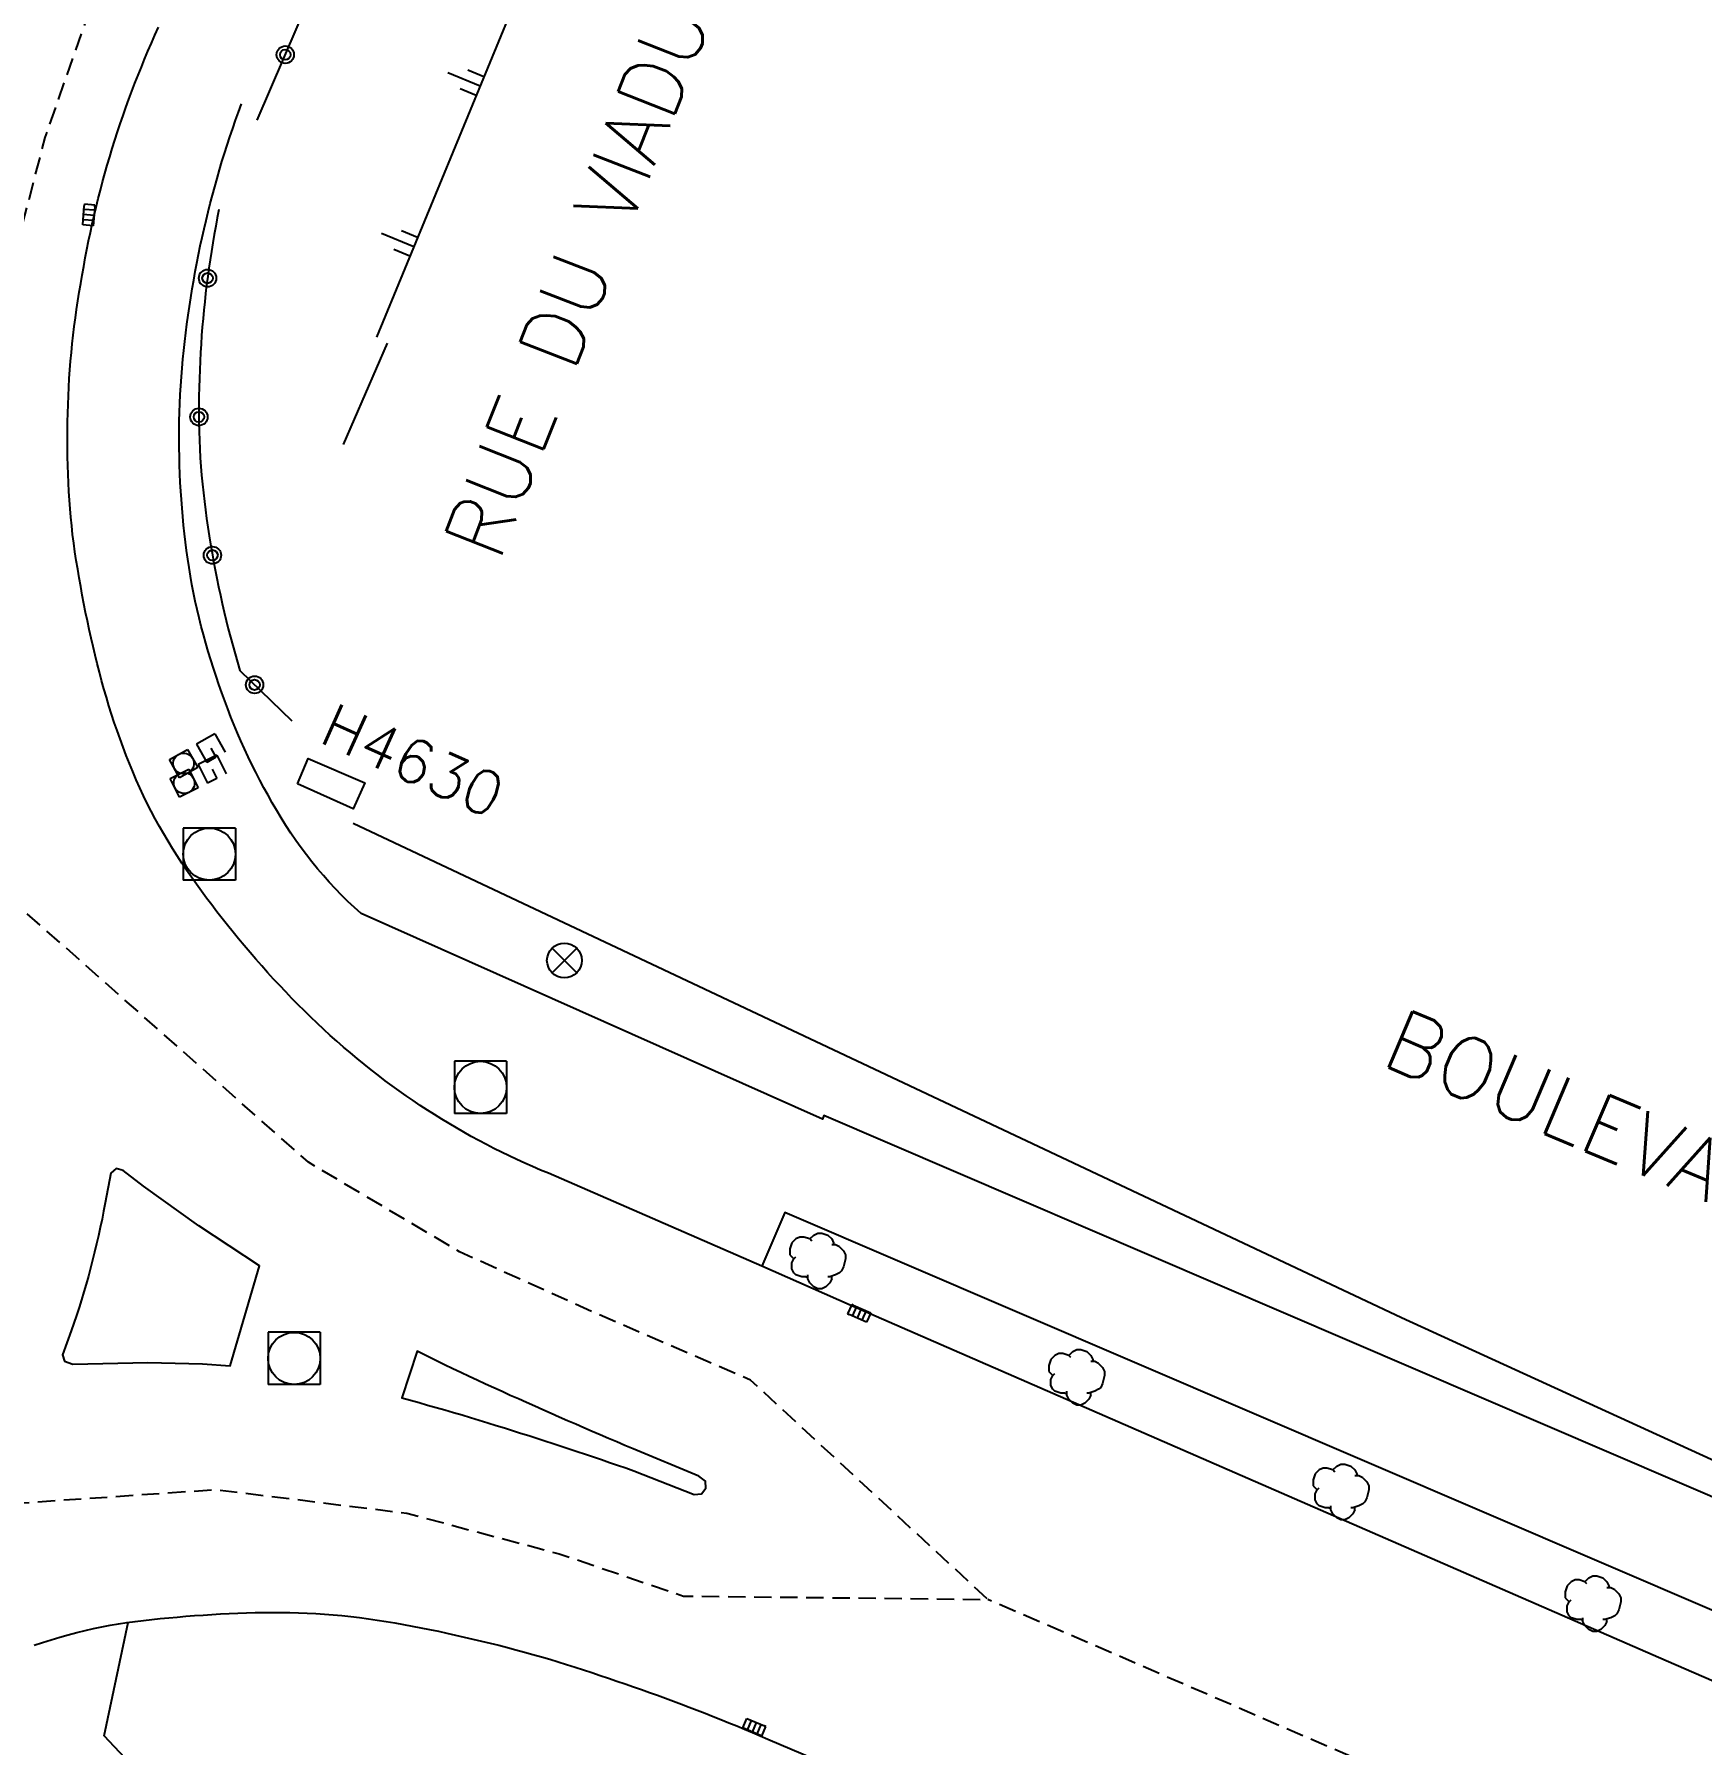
# Model space of a CAD drawing. Header units: millimetres. Extents: x 79999 to 81000, y 145000 to 146000.
# Drawn here: x 80669.67 to 80717.62, y 145296.1 to 145345.28 of the extents above; entities that cross this region are included whole.
import ezdxf
from ezdxf.enums import TextEntityAlignment as Align

# ---------------------------------------------------------------- set-up
doc = ezdxf.new("R2010")
doc.units = ezdxf.units.MM
doc.linetypes.add('DASHED', pattern=[0.75, 0.5, -0.25])
doc.layers.get('0').update_dxf_attribs({"linetype": 'CONTINUOUS'})
for name, color, linetype in [('W0001', 6, 'DASHED'), ('W0008', 7, 'CONTINUOUS'), ('W0100', 7, 'CONTINUOUS'), ('W0211', 2, 'CONTINUOUS'), ('W0300', 7, 'CONTINUOUS'), ('W0302', 3, 'CONTINUOUS'), ('W0322', 7, 'CONTINUOUS'), ('W0400', 7, 'CONTINUOUS'), ('W0412', 7, 'CONTINUOUS'), ('W0420', 7, 'CONTINUOUS'), ('W0469', 7, 'CONTINUOUS'), ('w0984', 7, 'CONTINUOUS'), ('W0989', 7, 'CONTINUOUS')]:
    doc.layers.add(name, color=color, linetype=linetype)
doc.styles.get("Standard").update_dxf_attribs({"font": 'romans.shx', "width": 0.85})

# ---------------------------------------------------------------- blocks, each defined once
blk = doc.blocks.new('t322o')
at = {"color": 0, "linetype": 'Continuous'}
for radius in [0.25, 0.15]:
    blk.add_circle((0, 0), radius, dxfattribs=at)
blk = doc.blocks.new('t211o')
at = {"color": 0, "linetype": 'Continuous'}
for p, q in [((0, 1), (0, 0)), ((-0.289, 0.5), (-0.289, 0)), ((0.289, 0.5), (0.289, 0))]:
    blk.add_line(p, q, dxfattribs=at)
blk = doc.blocks.new('T469')
at = {"color": 0, "linetype": 'Continuous', "flags": 128}
for points in [[(-0.354, 0.354), (0.354, -0.354)], [(-0.354, -0.354), (0.354, 0.354)]]:
    blk.add_lwpolyline(points, dxfattribs=at)
at = {"color": 0, "linetype": 'Continuous'}
blk.add_circle((0, 0), 0.5, dxfattribs=at)
blk = doc.blocks.new('T400')
for p, q in [((-0.15, 0.3), (0.15, 0.3)), ((-0.15, -0.25), (-0.15, 0.3)), ((-0.15, 0.15), (0.15, 0.15)), ((-0.15, 0), (0.15, 0)), ((0.15, 0.3), (0.15, -0.25)), ((-0.15, -0.15), (0.15, -0.15)), ((-0.15, -0.25), (-0.15, -0.3)), ((-0.15, -0.3), (0.15, -0.3)), ((0.15, -0.3), (0.15, -0.25))]:
    blk.add_line(p, q)
blk = doc.blocks.new('T300')
for p, q in [((-0.8, 0.514), (-0.857, 0.343)), ((-0.686, 0.629), (-0.8, 0.514)), ((-0.571, 0.686), (-0.686, 0.629)), ((-0.457, 0.686), (-0.571, 0.686)), ((-0.286, 0.629), (-0.457, 0.686)), ((-0.286, 0.629), (-0.171, 0.743)), ((-0.229, 0.571), (-0.286, 0.629)), ((-0.171, 0.743), (-0.057, 0.8)), ((-0.057, 0.8), (0.057, 0.8)), ((0.057, 0.8), (0.229, 0.743)), ((0.229, 0.743), (0.343, 0.629)), ((0.343, 0.629), (0.4, 0.514)), ((0.4, 0.514), (0.4, 0.457)), ((-0.857, 0.343), (-0.857, 0.171)), ((-0.857, 0.171), (-0.743, 0.057)), ((-0.8, -0.057), (-0.743, 0.057)), ((-0.743, 0.057), (-0.686, 0.114)), ((0.457, 0.457), (0.343, 0.457)), ((0.571, 0.4), (0.457, 0.457)), ((0.571, 0.4), (0.686, 0.286)), ((0.686, 0.286), (0.743, 0.171)), ((0.743, 0.057), (0.686, -0.171)), ((0.743, 0.171), (0.743, 0.057)), ((-0.8, -0.171), (-0.8, -0.057)), ((-0.8, -0.229), (-0.8, -0.171)), ((-0.743, -0.343), (-0.8, -0.229)), ((-0.686, -0.4), (-0.743, -0.343)), ((-0.514, -0.457), (-0.686, -0.4)), ((-0.4, -0.457), (-0.514, -0.457)), ((-0.4, -0.457), (-0.343, -0.457)), ((-0.343, -0.457), (-0.343, -0.4)), ((-0.343, -0.514), (-0.343, -0.457)), ((0.286, -0.457), (0.229, -0.457)), ((0.457, -0.4), (0.286, -0.457)), ((0.343, -0.514), (0.343, -0.457)), ((0.571, -0.343), (0.457, -0.4)), ((0.629, -0.286), (0.571, -0.343)), ((0.686, -0.171), (0.629, -0.286)), ((-0.286, -0.629), (-0.343, -0.514)), ((-0.171, -0.743), (-0.286, -0.629)), ((-0.057, -0.8), (-0.171, -0.743)), ((0.057, -0.8), (-0.057, -0.8)), ((0.171, -0.743), (0.057, -0.8)), ((0.229, -0.686), (0.171, -0.743)), ((0.286, -0.629), (0.229, -0.686)), ((0.343, -0.514), (0.286, -0.629))]:
    blk.add_line(p, q)
blk = doc.blocks.new('T420')
for p, q in [((0.75, 0.75), (-0.75, 0.75)), ((-0.75, 0.75), (-0.75, -0.75)), ((0.75, 0.75), (0.75, -0.75)), ((0.75, -0.75), (-0.75, -0.75))]:
    blk.add_line(p, q)
blk.add_ellipse((0, 0), major_axis=(-0.53, 0.53), ratio=1, start_param=3.926991, end_param=10.210176)
blk = doc.blocks.new('T412')
for p, q in [((-0.3, 1.2), (0.3, 1.2)), ((-0.3, 1.2), (-0.3, 0.6)), ((-0.3, 0.6), (0.3, 0.6)), ((0, 0.9), (0.3, 0.9)), ((0.3, 0.9), (0.3, 0.6)), ((-0.3, 0.3), (0.3, 0.3)), ((-0.3, -0.3), (-0.3, 0.3)), ((0.3, 0.3), (0.3, -0.3)), ((0.3, -0.3), (-0.3, -0.3))]:
    blk.add_line(p, q)
blk.add_ellipse((0, 0), major_axis=(0.212, 0.212), ratio=1, start_param=5.497787, end_param=11.780972)

msp = doc.modelspace()

# ---------------------------------------------------------------- linework, layer by layer
at = {"layer": 'W0001', "flags": 128}
for points in [[(80666.284, 145328.202), (80669.991, 145342.315), (80671.834, 145347.581)], [(80663.044, 145302.628), (80674.907, 145303.442), (80680.387, 145302.761), (80684.769, 145301.594), (80688.341, 145300.381), (80697.094, 145300.282), (80690.266, 145306.591), (80685.786, 145308.522), (80681.897, 145310.279), (80677.555, 145312.852), (80667.712, 145321.554)], [(80714.409, 145292.79), (80697.094, 145300.282)]]:
    msp.add_lwpolyline(points, dxfattribs=at)
at = {"layer": 'W0008', "flags": 128}
for points in [[(80716.597, 145298.516), (80693.13, 145308.744), (80690.59, 145309.865), (80684.456, 145312.533), (80684.228, 145312.628), (80684.001, 145312.726), (80683.776, 145312.826), (80683.553, 145312.928), (80683.33, 145313.033), (80683.109, 145313.141), (80682.89, 145313.251), (80682.672, 145313.364), (80682.455, 145313.479), (80682.24, 145313.596), (80682.026, 145313.716), (80681.814, 145313.838), (80681.602, 145313.963), (80681.393, 145314.09), (80681.184, 145314.22), (80680.978, 145314.352), (80680.772, 145314.487), (80680.568, 145314.624), (80680.365, 145314.763), (80680.164, 145314.905), (80679.964, 145315.05), (80679.765, 145315.197), (80679.561, 145315.352), (80679.358, 145315.51), (80679.157, 145315.669), (80678.959, 145315.831), (80678.763, 145315.995), (80678.568, 145316.162), (80678.376, 145316.33), (80678.186, 145316.5), (80677.997, 145316.672), (80677.811, 145316.847), (80677.626, 145317.023), (80677.444, 145317.201), (80677.263, 145317.381), (80677.084, 145317.563), (80676.906, 145317.747), (80676.731, 145317.932), (80676.557, 145318.12), (80676.385, 145318.309), (80676.214, 145318.499), (80676.045, 145318.692), (80675.878, 145318.886), (80675.712, 145319.081), (80675.548, 145319.279), (80675.39, 145319.47), (80675.234, 145319.663), (80675.08, 145319.857), (80674.927, 145320.052), (80674.776, 145320.248), (80674.627, 145320.446), (80674.48, 145320.645), (80674.336, 145320.845), (80674.194, 145321.047), (80674.054, 145321.25), (80673.916, 145321.455), (80673.782, 145321.662), (80673.65, 145321.871), (80673.521, 145322.082), (80673.395, 145322.294), (80673.272, 145322.509), (80673.153, 145322.726), (80673.037, 145322.945), (80672.924, 145323.166), (80672.816, 145323.39), (80672.71, 145323.616), (80672.607, 145323.848), (80672.507, 145324.081), (80672.411, 145324.315), (80672.317, 145324.55), (80672.227, 145324.786), (80672.14, 145325.022), (80672.056, 145325.26), (80671.975, 145325.498), (80671.897, 145325.737), (80671.822, 145325.977), (80671.749, 145326.218), (80671.679, 145326.46), (80671.611, 145326.702), (80671.546, 145326.944), (80671.483, 145327.188), (80671.423, 145327.432), (80671.364, 145327.677), (80671.308, 145327.922), (80671.254, 145328.168), (80671.201, 145328.414), (80671.151, 145328.661), (80671.102, 145328.909), (80671.055, 145329.157), (80671.01, 145329.405), (80670.966, 145329.654), (80670.924, 145329.903), (80670.883, 145330.152), (80670.844, 145330.4), (80670.809, 145330.648), (80670.778, 145330.896), (80670.75, 145331.145), (80670.725, 145331.393), (80670.703, 145331.642), (80670.685, 145331.891), (80670.669, 145332.14), (80670.655, 145332.389), (80670.645, 145332.638), (80670.637, 145332.887), (80670.632, 145333.137), (80670.629, 145333.386), (80670.628, 145333.636), (80670.629, 145333.886), (80670.633, 145334.136), (80670.638, 145334.386), (80670.645, 145334.636), (80670.654, 145334.886), (80670.666, 145335.136), (80670.68, 145335.386), (80670.698, 145335.635), (80670.718, 145335.884), (80670.741, 145336.133), (80670.767, 145336.381), (80670.795, 145336.629), (80670.826, 145336.877), (80670.858, 145337.124), (80670.893, 145337.371), (80670.931, 145337.618), (80670.97, 145337.865), (80671.01, 145338.111), (80671.053, 145338.358), (80671.097, 145338.604), (80671.142, 145338.849), (80671.189, 145339.095), (80671.237, 145339.34), (80671.288, 145339.585), (80671.341, 145339.829), (80671.396, 145340.072), (80671.454, 145340.315), (80671.513, 145340.557), (80671.575, 145340.798), (80671.639, 145341.039), (80671.706, 145341.28), (80671.774, 145341.52), (80671.844, 145341.759), (80671.917, 145341.998), (80671.992, 145342.236), (80672.069, 145342.474), (80672.148, 145342.71), (80672.228, 145342.945), (80672.311, 145343.18), (80672.395, 145343.413), (80672.482, 145343.646), (80672.57, 145343.878), (80672.661, 145344.11), (80672.753, 145344.34), (80672.847, 145344.57), (80672.943, 145344.799), (80673.041, 145345.028), (80673.141, 145345.255), (80673.243, 145345.482)], [(80718.812, 145302.847), (80692.38, 145314.194), (80692.333, 145314.089), (80679.071, 145319.999), (80678.88, 145320.173), (80678.693, 145320.35), (80678.511, 145320.531), (80678.332, 145320.716), (80678.158, 145320.903), (80677.987, 145321.095), (80677.821, 145321.29), (80677.659, 145321.488), (80677.502, 145321.69), (80677.348, 145321.895), (80677.199, 145322.103), (80677.053, 145322.316), (80676.912, 145322.531), (80676.775, 145322.75), (80676.646, 145322.966), (80676.519, 145323.182), (80676.396, 145323.401), (80676.276, 145323.62), (80676.159, 145323.841), (80676.045, 145324.063), (80675.934, 145324.286), (80675.826, 145324.511), (80675.721, 145324.736), (80675.618, 145324.963), (80675.519, 145325.192), (80675.423, 145325.421), (80675.329, 145325.652), (80675.238, 145325.883), (80675.15, 145326.116), (80675.064, 145326.351), (80674.981, 145326.586), (80674.901, 145326.822), (80674.823, 145327.06), (80674.748, 145327.298), (80674.676, 145327.538), (80674.606, 145327.778), (80674.538, 145328.02), (80674.474, 145328.259), (80674.414, 145328.499), (80674.357, 145328.74), (80674.304, 145328.981), (80674.254, 145329.222), (80674.208, 145329.464), (80674.164, 145329.706), (80674.124, 145329.949), (80674.087, 145330.192), (80674.053, 145330.435), (80674.021, 145330.679), (80673.993, 145330.923), (80673.967, 145331.168), (80673.943, 145331.413), (80673.923, 145331.658), (80673.904, 145331.904), (80673.888, 145332.15), (80673.874, 145332.396), (80673.863, 145332.642), (80673.853, 145332.889), (80673.846, 145333.136), (80673.84, 145333.392), (80673.838, 145333.648), (80673.839, 145333.903), (80673.843, 145334.158), (80673.85, 145334.413), (80673.859, 145334.668), (80673.872, 145334.922), (80673.887, 145335.176), (80673.905, 145335.43), (80673.925, 145335.684), (80673.948, 145335.937), (80673.974, 145336.191), (80674.002, 145336.444), (80674.032, 145336.697), (80674.064, 145336.95), (80674.099, 145337.202), (80674.136, 145337.455), (80674.175, 145337.707), (80674.216, 145337.959), (80674.259, 145338.211), (80674.303, 145338.458), (80674.35, 145338.705), (80674.398, 145338.951), (80674.449, 145339.196), (80674.502, 145339.441), (80674.557, 145339.685), (80674.614, 145339.929), (80674.673, 145340.172), (80674.734, 145340.415), (80674.798, 145340.657), (80674.863, 145340.898), (80674.931, 145341.139), (80675.001, 145341.379), (80675.072, 145341.619), (80675.146, 145341.858), (80675.222, 145342.097), (80675.301, 145342.334), (80675.381, 145342.572), (80675.463, 145342.809), (80675.548, 145343.045), (80675.635, 145343.281)], [(80718.045, 145299.92), (80691.257, 145311.406), (80690.591, 145309.864)], [(80669.669, 145298.968), (80669.913, 145299.047), (80670.159, 145299.123), (80670.405, 145299.196), (80670.653, 145299.265), (80670.901, 145299.332), (80671.138, 145299.392), (80671.375, 145299.446), (80671.613, 145299.495), (80671.852, 145299.54), (80672.092, 145299.58), (80672.332, 145299.617), (80672.572, 145299.651), (80672.813, 145299.681), (80673.055, 145299.708), (80673.297, 145299.733), (80673.539, 145299.756), (80673.782, 145299.777), (80674.03, 145299.798), (80674.279, 145299.817), (80674.528, 145299.834), (80674.778, 145299.85), (80675.027, 145299.864), (80675.276, 145299.877), (80675.525, 145299.888), (80675.774, 145299.896), (80676.023, 145299.903), (80676.272, 145299.907), (80676.521, 145299.908), (80676.771, 145299.907), (80677.02, 145299.903), (80677.269, 145299.897), (80677.519, 145299.887), (80677.768, 145299.875), (80678.018, 145299.859), (80678.267, 145299.839), (80678.522, 145299.816), (80678.777, 145299.789), (80679.03, 145299.759), (80679.283, 145299.726), (80679.536, 145299.69), (80679.788, 145299.651), (80680.04, 145299.609), (80680.291, 145299.565), (80680.542, 145299.518), (80680.792, 145299.47), (80681.042, 145299.419), (80681.292, 145299.367), (80681.541, 145299.313), (80681.79, 145299.257), (80682.039, 145299.2), (80682.288, 145299.142), (80682.536, 145299.083), (80682.784, 145299.023), (80683.032, 145298.963), (80683.278, 145298.901), (80683.523, 145298.837), (80683.768, 145298.771), (80684.012, 145298.703), (80684.255, 145298.633), (80684.497, 145298.561), (80684.74, 145298.488), (80684.981, 145298.413), (80685.223, 145298.336), (80685.463, 145298.258), (80685.704, 145298.18), (80685.944, 145298.099), (80686.184, 145298.019), (80686.423, 145297.937), (80686.663, 145297.854), (80686.902, 145297.771), (80687.133, 145297.691), (80687.363, 145297.609), (80687.593, 145297.526), (80687.822, 145297.442), (80688.051, 145297.358), (80688.28, 145297.272), (80688.508, 145297.185), (80688.736, 145297.098), (80688.963, 145297.009), (80689.191, 145296.92), (80689.417, 145296.829), (80689.644, 145296.738), (80689.87, 145296.645), (80690.095, 145296.552), (80690.321, 145296.458), (80690.546, 145296.362), (80690.77, 145296.266), (80700.067, 145292.315)], [(80662.634, 145275.647), (80673.925, 145293.979), (80671.683, 145296.359), (80672.379, 145299.624)], [(80971.626, 145197.364), (80965.777, 145192.141), (80965.595, 145191.982), (80965.262, 145191.707), (80965.101, 145191.598), (80964.924, 145191.518), (80964.655, 145191.442), (80964.379, 145191.399), (80964.076, 145191.387), (80963.774, 145191.408), (80963.551, 145191.451), (80963.336, 145191.526), (80949.41, 145197.55), (80918.861, 145210.785), (80893.511, 145221.816), (80862.33, 145235.31), (80815.862, 145255.467), (80769.836, 145275.431), (80716.597, 145298.516)]]:
    msp.add_lwpolyline(points, dxfattribs=at)
for points in [[(80674.409, 145311.021), (80672.816, 145312.16), (80672.231, 145312.619), (80672.032, 145312.672), (80671.875, 145312.542), (80671.714, 145311.687), (80671.669, 145311.449), (80671.622, 145311.212), (80671.573, 145310.976), (80671.521, 145310.74), (80671.467, 145310.505), (80671.411, 145310.27), (80671.352, 145310.036), (80671.291, 145309.802), (80671.229, 145309.575), (80671.166, 145309.348), (80671.099, 145309.122), (80671.031, 145308.897), (80670.961, 145308.673), (80670.888, 145308.449), (80670.813, 145308.226), (80670.736, 145308.004), (80670.489, 145307.314), (80670.542, 145307.136), (80670.787, 145307.042), (80672.943, 145307.095), (80674.512, 145307.053), (80675.309, 145306.997), (80676.152, 145309.873)], [(80680.489, 145306.009), (80680.737, 145305.94), (80680.985, 145305.871), (80681.232, 145305.801), (80681.48, 145305.73), (80681.727, 145305.658), (80681.974, 145305.586), (80682.22, 145305.512), (80682.467, 145305.438), (80682.713, 145305.363), (80682.959, 145305.287), (80683.192, 145305.214), (80683.426, 145305.141), (80683.659, 145305.067), (80683.892, 145304.993), (80684.125, 145304.918), (80684.358, 145304.843), (80684.591, 145304.767), (80684.824, 145304.691), (80685.056, 145304.614), (80685.288, 145304.537), (80685.52, 145304.459), (80685.752, 145304.381), (80685.984, 145304.302), (80686.216, 145304.223), (80686.447, 145304.144), (80686.678, 145304.063), (80686.909, 145303.983), (80688.649, 145303.304), (80688.861, 145303.319), (80688.987, 145303.486), (80688.969, 145303.678), (80688.781, 145303.829), (80686.894, 145304.612), (80686.657, 145304.712), (80686.421, 145304.812), (80686.184, 145304.913), (80685.948, 145305.014), (80685.712, 145305.115), (80685.476, 145305.217), (80685.241, 145305.319), (80685.005, 145305.422), (80684.77, 145305.525), (80684.535, 145305.628), (80684.3, 145305.732), (80684.065, 145305.836), (80683.83, 145305.94), (80683.596, 145306.045), (80683.361, 145306.15), (80683.124, 145306.257), (80682.887, 145306.365), (80682.65, 145306.474), (80682.413, 145306.583), (80682.177, 145306.694), (80681.941, 145306.804), (80681.706, 145306.916), (80681.471, 145307.028), (80680.684, 145307.417), (80680.241, 145306.077)]]:
    msp.add_lwpolyline(points, close=True, dxfattribs=at)
at = {"layer": 'W0100'}
msp.add_lwpolyline([(80679.82, 145336.4), (80678.553, 145333.491)], dxfattribs=at)
at = {"layer": 'W0100', "flags": 128}
msp.add_lwpolyline([(80677.24, 145323.732), (80677.553, 145324.458), (80679.178, 145323.757), (80678.844, 145323.012)], close=True, dxfattribs=at)
at = {"layer": 'W0211', "flags": 128}
msp.add_lwpolyline([(80684.398, 145348.423), (80679.511, 145336.577)], dxfattribs=at)
at = {"layer": 'W0302', "flags": 128}
msp.add_lwpolyline([(80720.254, 145303.22), (80708.988, 145308.382), (80678.844, 145322.587)], dxfattribs=at)
at = {"layer": 'W0322'}
msp.add_lwpolyline([(80676.085, 145342.815), (80679.532, 145350.847)], dxfattribs=at)
at = {"layer": 'W0322', "flags": 128}
msp.add_lwpolyline([(80674.982, 145340.242), (80674.935, 145340.002), (80674.89, 145339.762), (80674.847, 145339.522), (80674.806, 145339.281), (80674.767, 145339.04), (80674.73, 145338.799), (80674.695, 145338.558), (80674.662, 145338.316), (80674.631, 145338.074), (80674.602, 145337.832), (80674.575, 145337.59), (80674.55, 145337.347), (80674.527, 145337.105), (80674.506, 145336.861), (80674.487, 145336.618), (80674.47, 145336.375), (80674.455, 145336.131), (80674.442, 145335.887), (80674.43, 145335.634), (80674.421, 145335.381), (80674.414, 145335.128), (80674.409, 145334.875), (80674.407, 145334.623), (80674.407, 145334.37), (80674.409, 145334.117), (80674.415, 145333.865), (80674.423, 145333.612), (80674.434, 145333.36), (80674.448, 145333.108), (80674.465, 145332.855), (80674.486, 145332.603), (80674.509, 145332.351), (80674.536, 145332.099), (80674.566, 145331.852), (80674.597, 145331.604), (80674.631, 145331.357), (80674.666, 145331.111), (80674.704, 145330.865), (80674.743, 145330.62), (80674.785, 145330.374), (80674.829, 145330.13), (80674.875, 145329.885), (80674.923, 145329.642), (80674.973, 145329.398), (80675.025, 145329.155), (80675.079, 145328.912), (80675.135, 145328.67), (80675.193, 145328.429), (80675.254, 145328.187), (80675.316, 145327.946), (80675.381, 145327.706), (80675.447, 145327.466), (80675.516, 145327.226), (80675.586, 145326.987), (80677.08, 145325.542)], dxfattribs=at)

# ---------------------------------------------------------------- block references
at = {"layer": 'W0211'}
for p, rotation in [((80682.491, 145343.801), 67.58404930672862), ((80680.585, 145339.179), 67.58404930680982)]:
    msp.add_blockref('t211o', p, dxfattribs=dict(at, rotation=rotation))
at = {"layer": 'W0300'}
for p in [(80692.258, 145310.016), (80699.706, 145306.666), (80707.299, 145303.375), (80714.545, 145300.158)]:
    msp.add_blockref('T300', p, dxfattribs=at)
at = {"layer": 'W0322'}
for p, rotation in [((80676.891, 145344.694), 66.77329375747865), ((80674.656, 145338.269), 262.6936186062887), ((80674.408, 145334.28), 270.6055717516089), ((80674.798, 145330.304), 280.1504493694171), ((80676.01, 145326.578), 315.9544159637675)]:
    msp.add_blockref('t322o', p, dxfattribs=dict(at, rotation=rotation))
at = {"layer": 'W0400'}
for p, rotation in [((80671.242, 145340.085), 175.3090900788034), ((80693.391, 145308.508), 246.4496435539608), ((80690.378, 145296.609), 67.2715705883542)]:
    msp.add_blockref('T400', p, dxfattribs=dict(at, rotation=rotation))
at = {"layer": 'W0412'}
for p, rotation in [((80673.968, 145324.313), 299.4856442148245), ((80673.983, 145323.754), 296.5405560313394)]:
    msp.add_blockref('T412', p, dxfattribs=dict(at, rotation=rotation))
at = {"layer": 'W0420'}
for p in [(80674.708, 145321.711), (80682.504, 145315.004), (80677.148, 145307.212)]:
    msp.add_blockref('T420', p, dxfattribs=at)
at = {"layer": 'W0469'}
msp.add_blockref('T469', (80684.916, 145318.653), dxfattribs=at)

# ---------------------------------------------------------------- texts
at = {"layer": 'w0984'}
msp.add_text('H4630', height=1.25, rotation=335.8305, dxfattribs=at).set_placement((80680.563, 145324.405), align=Align.MIDDLE)
at = {"layer": 'W0989'}
for s, rotation, p in [('RUE DU VIADUC', 68.616, (80685.57, 145338.949)), ('BOULEVARD DES NERVIENS (R52)', 337.0161, (80726.757, 145308.695))]:
    msp.add_text(s, height=1.75, rotation=rotation, dxfattribs=at).set_placement(p, align=Align.MIDDLE)

doc.saveas('drawing.dxf')
